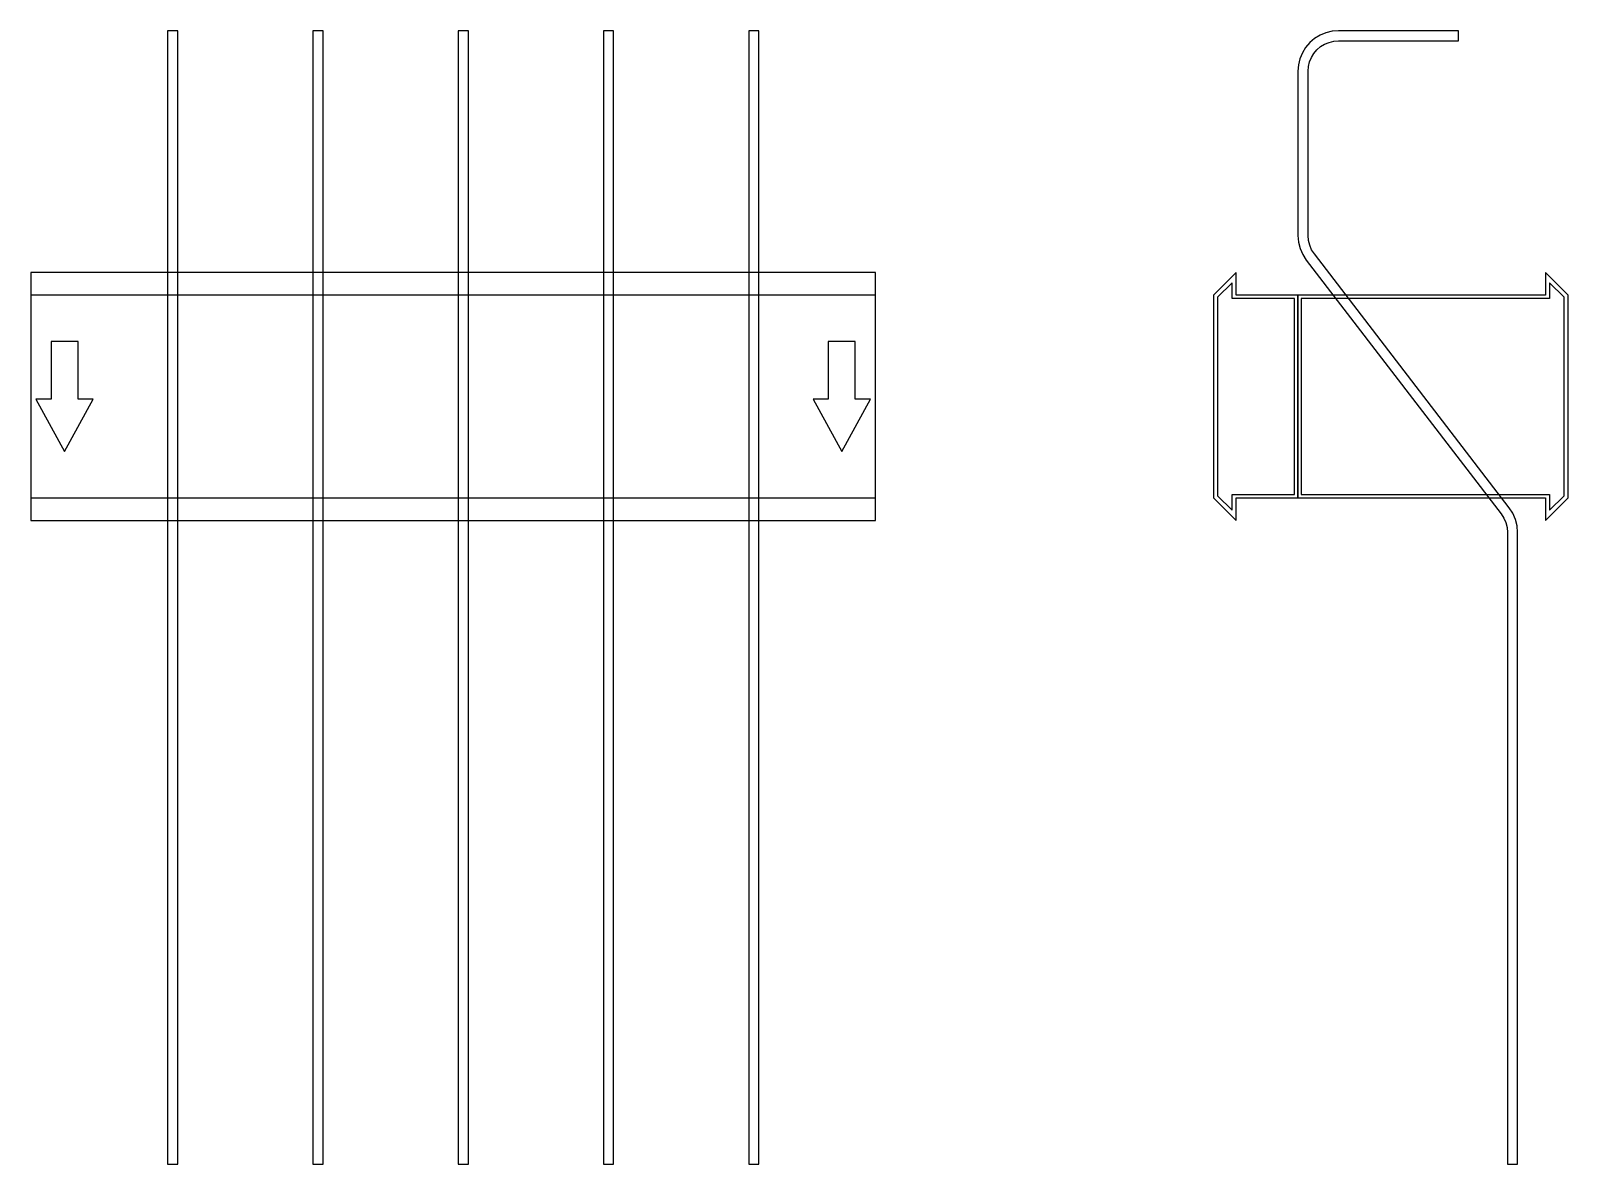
# Model space of a CAD drawing. Extents: x 0 to 910, y -455 to 217.
import ezdxf

# ---------------------------------------------------------------- set-up
doc = ezdxf.new("R2010")
doc.units = 0
doc.layers.add('Halfen', color=7, linetype='CONTINUOUS')

msp = doc.modelspace()

# ---------------------------------------------------------------- linework, layer by layer
at = {"layer": 'Halfen', "color": 7}
for points in [[(87, -454.728), (87, 216.629), (81, 216.629), (81, -454.728)], [(173, -454.728), (173, 216.629), (167, 216.629), (167, -454.728)], [(259, -454.728), (259, 216.629), (253, 216.629), (253, -454.728)], [(345, -454.728), (345, 216.629), (339, 216.629), (339, -454.728)], [(431, -454.728), (431, 216.629), (425, 216.629), (425, -454.728)], [(880, -454.728), (880, -80.478), (879.679, -76.568), (878.726, -72.763), (877.166, -69.164), (875.04, -65.868), (759.72, 84.421), (758.125, 86.894), (756.955, 89.593), (756.24, 92.447), (756, 95.379), (756, 192.629), (756.222, 195.445), (756.881, 198.191), (757.962, 200.801), (759.438, 203.209), (761.272, 205.357), (763.42, 207.191), (765.828, 208.667), (768.438, 209.748), (771.184, 210.407), (774, 210.629), (845, 210.629), (845, 216.629), (774, 216.629), (770.246, 216.333), (766.584, 215.454), (763.104, 214.013), (759.893, 212.045), (757.029, 209.599), (754.584, 206.736), (752.616, 203.525), (751.175, 200.045), (750.295, 196.383), (750, 192.629), (750, 95.379), (750.321, 91.47), (751.274, 87.665), (752.834, 84.066), (754.96, 80.769), (870.28, -69.52), (871.875, -71.993), (873.045, -74.692), (873.76, -77.546), (874, -80.478), (874, -454.728)], [(0, -73.5), (500, -73.5), (500, 73.5), (0, 73.5)], [(750, -60), (750, 60), (713.5, 60), (713.5, 73.5), (700, 60), (700, -60), (713.5, -73.5), (713.5, -60)], [(910, -60), (910, 60), (896.5, 73.5), (896.5, 60), (750, 60), (750, -60), (896.5, -60), (896.5, -73.5)], [(748, -58), (748, 58), (711, 58), (711, 67.25), (702.5, 58.75), (702.5, -58.75), (711, -67.25), (711, -58)], [(907.5, -58.75), (907.5, 58.75), (899, 67.25), (899, 58), (752, 58), (752, -58), (899, -58), (899, -67.25)], [(0, -60), (500, -60), (500, 60), (0, 60)], [(20, -32.5), (37, -1.5), (28, -1.5), (28, 32.5), (12, 32.5), (12, -1.5), (3, -1.5)], [(480, -32.5), (497, -1.5), (488, -1.5), (488, 32.5), (472, 32.5), (472, -1.5), (463, -1.5)]]:
    msp.add_lwpolyline(points, close=True, dxfattribs=at)

doc.saveas('drawing.dxf')
